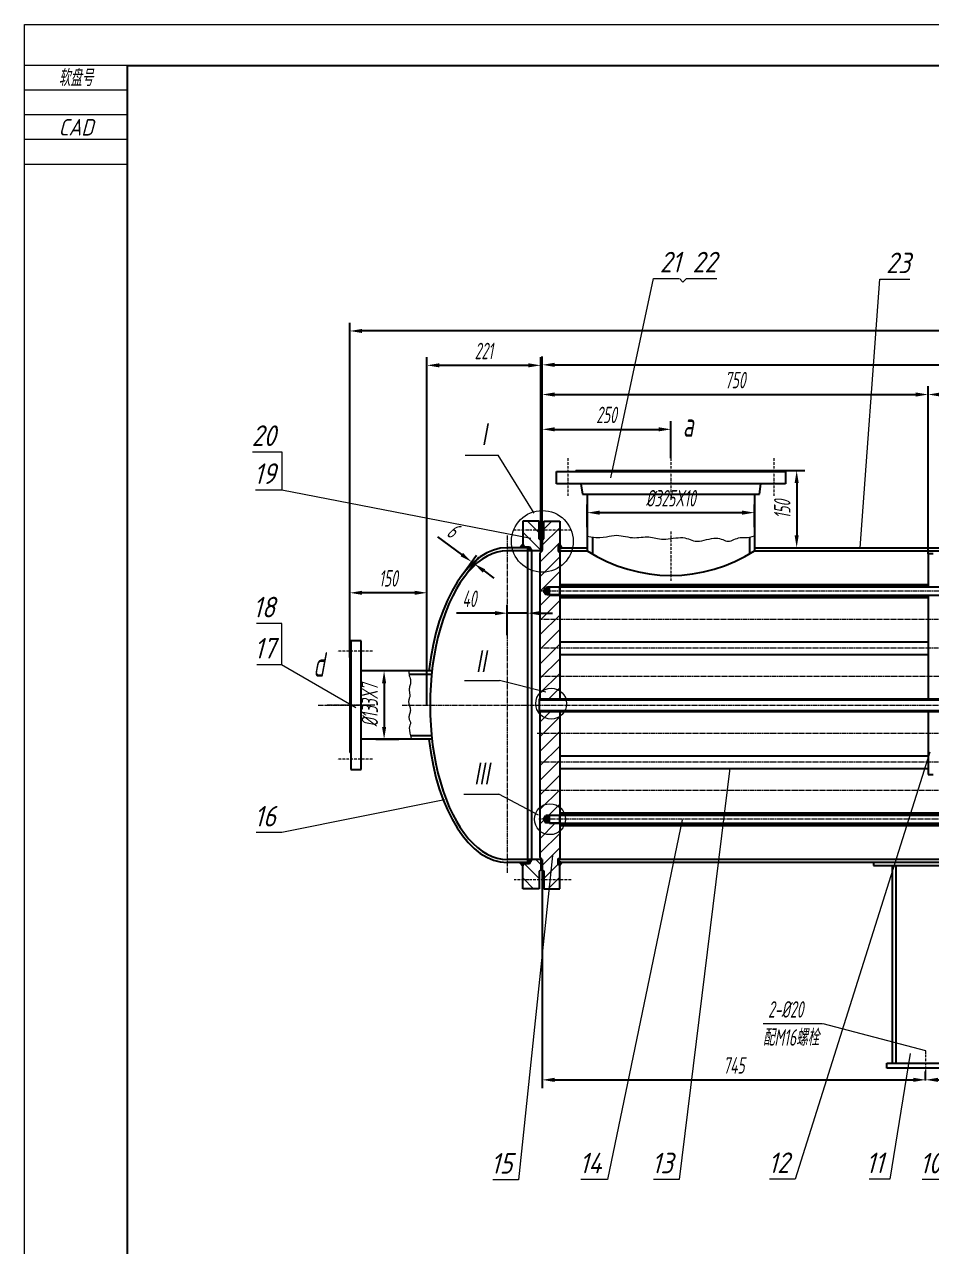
# Model space of a CAD drawing. Header units: millimetres. Extents: x 77 to 6805, y 49 to 4801.
# Drawn here: x 77 to 1840, y 2425 to 4801 of the extents above; entities that cross this region are included whole.
import ezdxf
from ezdxf.enums import TextEntityAlignment as Align

# ---------------------------------------------------------------- set-up
doc = ezdxf.new("R2010")
doc.units = ezdxf.units.MM
doc.header["$PDMODE"] = 3
doc.linetypes.add('GEN7', pattern=[13.75, 10, -1.25, 1.25, -1.25])
doc.linetypes.add('GEN7A', pattern=[7.5, 5, -1.25, 0, -1.25])
for name, color, linetype, lineweight in [('4', 3, 'Continuous', 18), ('5', 3, 'Continuous', 18), ('6', 2, 'Continuous', 18), ('7', 4, 'GEN7', 18), ('7A', 4, 'GEN7A', 18), ('8', 1, 'Continuous', 18), ('RAHM2', 1, 'Continuous', 18), ('RAHM3', 2, 'Continuous', 18), ('TILE1', 5, 'Continuous', 18)]:
    doc.layers.add(name, color=color, linetype=linetype, lineweight=lineweight)
doc.styles.add('HZ', font='gbeitc.shx', dxfattribs={"width": 0.7, "bigfont": 'hztxt.shx'})
doc.styles.add('ROMANC', font='gbeitc.shx', dxfattribs={"bigfont": 'hztxt.shx'})
doc.styles.get("Standard").update_dxf_attribs({"font": 'gbeitc.shx', "bigfont": 'hztxt.shx'})
doc.dimstyles.new('GEN-ISO', dxfattribs={"dimscale": 8, "dimtxt": 4, "dimasz": 3, "dimexe": 2, "dimexo": 0, "dimgap": 1.5, "dimtad": 1, "dimzin": 0, "dimdsep": 46, "dimtxsty": 'HZ', "dimblk1": 'CLOSED', "dimblk2": 'CLOSED', "dimcen": 0, "dimdle": 6, "dimclrd": 256, "dimclre": 256, "dimclrt": 2, "dimadec": 0, "dimazin": 0, "dimtfac": 1, "dimtdec": 3, "dimtmove": 0, "dimatfit": 2, "dimldrblk": 'CLOSED', "dimfxl": 0, "dimtolj": 1, "dimtzin": 0, "dimarcsym": 0})

# ---------------------------------------------------------------- blocks, each defined once
blk = doc.blocks.new('*D58')
at = {"layer": '5', "lineweight": -2}
for p, q in [((709.6, 3625.4), (709.6, 4221.5)), ((4046.6, 3684.5), (4046.6, 4221.5)), ((4022.6, 4205.5), (733.6, 4205.5))]:
    blk.add_line(p, q, dxfattribs=at)
at = {"layer": '5'}
for points in [[(733.6, 4209.5), (733.6, 4201.5), (709.6, 4205.5)], [(4022.6, 4209.5), (4022.6, 4201.5), (4046.6, 4205.5)]]:
    blk.add_solid(points, dxfattribs=at)
at = {"layer": 'Defpoints', "color": 0}
for p in [(709.6, 4205.5), (4046.6, 3684.5), (709.6, 3625.4)]:
    blk.add_point(p, dxfattribs=at)
at = {"layer": '5', "color": 2, "insert": (2378.1, 4233.5), "char_height": 32, "attachment_point": 5, "style": 'HZ'}
blk.add_mtext('\\A1;¡«3740', dxfattribs=at)
blk = doc.blocks.new('_CLOSED')
at = {"color": 0, "linetype": 'ByBlock', "lineweight": -2}
for p, q in [((-1, 0.166667), (0, 0)), ((-1, 0.166667), (-1, -0.166667)), ((0, 0), (-1, -0.166667)), ((0, 0), (-1, 0))]:
    blk.add_line(p, q, dxfattribs=at)
blk = doc.blocks.new('*D59')
at = {"layer": '5', "lineweight": -2}
for p, q in [((1083.6, 4070), (1083.6, 4155.7)), ((1107.6, 4139.7), (3648.6, 4139.7)), ((3672.6, 3798.1), (3672.6, 4155.7))]:
    blk.add_line(p, q, dxfattribs=at)
at = {"layer": '5'}
for points in [[(1107.6, 4143.7), (1107.6, 4135.7), (1083.6, 4139.7)], [(3648.6, 4143.7), (3648.6, 4135.7), (3672.6, 4139.7)]]:
    blk.add_solid(points, dxfattribs=at)
at = {"layer": 'Defpoints', "color": 0}
for p in [(3672.6, 4139.7), (1083.6, 4070), (3672.6, 3798.1)]:
    blk.add_point(p, dxfattribs=at)
at = {"layer": '5', "color": 2, "insert": (2378.1, 4167.7), "char_height": 32, "attachment_point": 5, "style": 'HZ'}
blk.add_mtext('\\A1;2989', dxfattribs=at)
blk = doc.blocks.new('GB-A1')
blk.add_lwpolyline([(25, 10), (25, 584), (831, 584), (831, 10)], close=True)
at = {"layer": 'RAHM2'}
for p, q in [((25, 578), (0, 578)), ((25, 566), (0, 566))]:
    blk.add_line(p, q, dxfattribs=at)
at = {"layer": 'RAHM3'}
for p, q in [((25, 584), (0, 584)), ((25, 572), (0, 572)), ((25, 560), (0, 560))]:
    blk.add_line(p, q, dxfattribs=at)
at = {"layer": 'TILE1'}
blk.add_line((0, 0), (0, 594), dxfattribs=at)
blk.add_lwpolyline([(0, 594), (841, 594), (841, 0), (0, 0)], dxfattribs=at)
for tag, p in [('MAX', (841, 594)), ('RU', (831, 584)), ('INSERT', (831, 10))]:
    blk.add_attdef(tag, p, '', height=3.5)
at = {"layer": 'RAHM2', "char_height": 4, "attachment_point": 8}
for s, insert, width, style in [('软盘号', (12.5, 579), 17.4835, 'HZ'), ('CAD', (12.5, 567), 12.5019, 'ROMANC')]:
    blk.add_mtext(s, dxfattribs=dict(at, insert=insert, width=width, style=style))
blk = doc.blocks.new('*D103')
at = {"layer": '5', "lineweight": -2}
for p, q in [((1083.6, 3158.1), (1083.6, 2733.6)), ((1828.6, 2748.1), (1828.6, 2765.6)), ((1107.6, 2749.6), (1804.6, 2749.6))]:
    blk.add_line(p, q, dxfattribs=at)
at = {"layer": '5'}
for points in [[(1107.6, 2753.6), (1107.6, 2745.6), (1083.6, 2749.6)], [(1804.6, 2753.6), (1804.6, 2745.6), (1828.6, 2749.6)]]:
    blk.add_solid(points, dxfattribs=at)
at = {"layer": 'Defpoints', "color": 0}
for p in [(1083.6, 3158.1), (1828.6, 2749.6), (1828.6, 2748.1)]:
    blk.add_point(p, dxfattribs=at)
at = {"layer": '5', "color": 2, "insert": (1456.1, 2777.6), "char_height": 32, "attachment_point": 5, "style": 'HZ'}
blk.add_mtext('\\A1;745', dxfattribs=at)
blk = doc.blocks.new('*D104')
at = {"layer": '5', "lineweight": -2}
for p, q in [((1083.6, 4002.3), (1083.6, 4098)), ((1833.6, 3772.4), (1833.6, 4098)), ((1107.6, 4082), (1809.6, 4082))]:
    blk.add_line(p, q, dxfattribs=at)
at = {"layer": '5'}
for points in [[(1107.6, 4086), (1107.6, 4078), (1083.6, 4082)], [(1809.6, 4086), (1809.6, 4078), (1833.6, 4082)]]:
    blk.add_solid(points, dxfattribs=at)
at = {"layer": 'Defpoints', "color": 0}
for p in [(1833.6, 4082), (1083.6, 4002.3), (1833.6, 3772.4)]:
    blk.add_point(p, dxfattribs=at)
at = {"layer": '5', "color": 2, "insert": (1458.6, 4110), "char_height": 32, "attachment_point": 5, "style": 'HZ'}
blk.add_mtext('\\A1;750', dxfattribs=at)
blk = doc.blocks.new('*D105')
at = {"layer": '5', "lineweight": -2}
for p, q in [((1083.6, 3798.1), (1083.6, 4030.3)), ((1333.6, 3958.1), (1333.6, 4030.3)), ((1107.6, 4014.3), (1309.6, 4014.3))]:
    blk.add_line(p, q, dxfattribs=at)
at = {"layer": '5'}
for points in [[(1107.6, 4018.3), (1107.6, 4010.3), (1083.6, 4014.3)], [(1309.6, 4018.3), (1309.6, 4010.3), (1333.6, 4014.3)]]:
    blk.add_solid(points, dxfattribs=at)
at = {"layer": 'Defpoints', "color": 0}
for p in [(1333.6, 4014.3), (1333.6, 3958.1), (1083.6, 3798.1)]:
    blk.add_point(p, dxfattribs=at)
at = {"layer": '5', "color": 2, "insert": (1208.6, 4042.3), "char_height": 32, "attachment_point": 5, "style": 'HZ'}
blk.add_mtext('\\A1;250', dxfattribs=at)
blk = doc.blocks.new('*X15')
at = {"color": 0}
for p, q in [((7697.7, 3676.8), (7700.7, 3679.8)), ((7697.7, 3674.5), (7701.6, 3678.5)), ((7697.7, 3672.2), (7702.5, 3677.1)), ((7697.7, 3670), (7703.4, 3675.7)), ((7700.8, 3671.7), (7697.7, 3674.9)), ((7699.4, 3670.9), (7697.7, 3672.6)), ((7697.9, 3670.1), (7697.7, 3670.4)), ((7702.2, 3672.6), (7697.8, 3677)), ((7703.7, 3673.4), (7698.9, 3678.2)), ((7703, 3676.3), (7700, 3679.3)), ((7702.9, 3672.9), (7704.3, 3674.4))]:
    blk.add_line(p, q, dxfattribs=at)
blk = doc.blocks.new('*D39')
at = {"layer": '5', "lineweight": -2}
for p, q in [((859.6, 3625.4), (859.6, 4154.7)), ((1056.6, 4138.7), (883.6, 4138.7)), ((1080.6, 3798.1), (1080.6, 4154.7))]:
    blk.add_line(p, q, dxfattribs=at)
at = {"layer": '5'}
for points in [[(883.6, 4142.7), (883.6, 4134.7), (859.6, 4138.7)], [(1056.6, 4142.7), (1056.6, 4134.7), (1080.6, 4138.7)]]:
    blk.add_solid(points, dxfattribs=at)
at = {"layer": 'Defpoints', "color": 0}
for p in [(859.6, 4138.7), (1080.6, 3798.1), (859.6, 3625.4)]:
    blk.add_point(p, dxfattribs=at)
at = {"layer": '5', "color": 2, "insert": (970.1, 4166.7), "char_height": 32, "attachment_point": 5, "style": 'HZ'}
blk.add_mtext('\\A1;221', dxfattribs=at)
blk = doc.blocks.new('GENPOS13')
at = {"color": 0}
for tag, p in [('1GENPOS', (0, 0)), ('2GENPOS', (0, -1.5)), ('3GENPOS', (0, -3)), ('5GENPOS', (0, -6)), ('4GENPOS', (0, -4.5)), ('6GENPOS', (0, -7.5)), ('7GENPOS', (0, -9)), ('8GENPOS', (0, -10.5)), ('9GENPOS', (0, -12)), ('10GENPOS', (0, -13.5)), ('11GENPOS', (0, -15)), ('12GENPOS', (0, -16.5)), ('13GENPOS', (0, -18)), ('14GENPOS', (0, -19.5)), ('15GENPOS', (0, -21)), ('16GENPOS', (0, -22.5)), ('17GENPOS', (0, -24)), ('18GENPOS', (0, -25.5)), ('19GENPOS', (0, -27)), ('20GENPOS', (0, -28.5)), ('21GENPOS', (0, -30)), ('22GENPOS', (0, -31.5)), ('23GENPOS', (0, -33)), ('0GENPOS', (0, -34.5))]:
    blk.add_attdef(tag, p, '', height=1, dxfattribs=at)
blk = doc.blocks.new('*D40')
at = {"layer": '5', "lineweight": -2}
for p, q in [((805.2, 3544.6), (760.3, 3544.6)), ((776.3, 3520.6), (776.3, 3435.6)), ((805.2, 3411.6), (760.3, 3411.6))]:
    blk.add_line(p, q, dxfattribs=at)
at = {"layer": '5'}
for points in [[(772.3, 3520.6), (780.3, 3520.6), (776.3, 3544.6)], [(772.3, 3435.6), (780.3, 3435.6), (776.3, 3411.6)]]:
    blk.add_solid(points, dxfattribs=at)
at = {"layer": 'Defpoints', "color": 0}
for p in [(805.2, 3544.6), (776.3, 3411.6), (805.2, 3411.6)]:
    blk.add_point(p, dxfattribs=at)
at = {"layer": '5', "color": 2, "insert": (748.3, 3478.1), "char_height": 32, "attachment_point": 5, "rotation": 90, "style": 'HZ'}
blk.add_mtext('\\A1;%%C133X7', dxfattribs=at)
blk = doc.blocks.new('*X18')
at = {"color": 0}
for p, q in [((7662.7, 3335.2), (7682.9, 3355.4)), ((7662.7, 3306.9), (7700.7, 3344.9)), ((7662.7, 3278.6), (7700.7, 3316.6)), ((7662.7, 3250.3), (7700.7, 3288.3)), ((7662.7, 3222), (7700.7, 3260)), ((7662.7, 3193.7), (7700.7, 3231.7)), ((7662.7, 3165.5), (7700.7, 3203.5)), ((7678.6, 3153.1), (7700.7, 3175.2)), ((7662.7, 3137.2), (7670.2, 3144.7)), ((7662.7, 3108.9), (7692, 3138.2)), ((7662.7, 3080.6), (7700.7, 3118.6)), ((7666.7, 3056.3), (7700.7, 3090.3)), ((7669.7, 3031), (7697.7, 3059)), ((7677.3, 3010.4), (7700.7, 3033.7))]:
    blk.add_line(p, q, dxfattribs=at)
blk = doc.blocks.new('*X13')
at = {"color": 0}
for p, q in [((7624, 3673.9), (7623.2, 3674.6)), ((7624, 3675.5), (7629, 3680.5)), ((7626.2, 3673.9), (7624.3, 3675.9)), ((7624.7, 3673.9), (7629.8, 3679.1)), ((7628.5, 3673.9), (7625.3, 3677.1)), ((7630.7, 3673.9), (7626.3, 3678.3)), ((7626.9, 3673.9), (7630.7, 3677.6)), ((7631.7, 3675.3), (7627.4, 3679.6)), ((7629.4, 3679.7), (7628.4, 3680.8)), ((7629.2, 3673.9), (7631.5, 3676.2)), ((7631.4, 3673.9), (7631.7, 3674.1))]:
    blk.add_line(p, q, dxfattribs=at)
blk = doc.blocks.new('*X20')
at = {"color": 0}
for p, q in [((7663.7, 3058.3), (7654.1, 3067.9)), ((7660.7, 3030.8), (7631.6, 3059.8)), ((7650.5, 3010.4), (7628.7, 3032.3))]:
    blk.add_line(p, q, dxfattribs=at)
blk = doc.blocks.new('*X16')
at = {"color": 0}
for p, q in [((7663.7, 3682.4), (7666.7, 3685.4)), ((7666.7, 3678.7), (7663.7, 3681.7))]:
    blk.add_line(p, q, dxfattribs=at)
blk = doc.blocks.new('*X14')
at = {"color": 0}
for p, q in [((7638.7, 3674.3), (7640.2, 3675.9)), ((7638.7, 3672.1), (7642, 3675.4)), ((7645.8, 3667.9), (7638.7, 3675.1)), ((7638.7, 3669.8), (7642.8, 3673.9)), ((7643.5, 3667.9), (7638.7, 3672.8)), ((7641.3, 3667.9), (7638.7, 3670.5)), ((7639, 3667.9), (7638.7, 3668.3)), ((7639, 3667.9), (7643.6, 3672.5)), ((7643.8, 3672.1), (7640.1, 3675.9)), ((7641.3, 3667.9), (7644.4, 3671.1)), ((7643.5, 3667.9), (7645.3, 3669.6)), ((7645.8, 3667.9), (7646.1, 3668.2))]:
    blk.add_line(p, q, dxfattribs=at)
blk = doc.blocks.new('*D41')
at = {"layer": '5', "lineweight": -2}
for p, q in [((709.6, 3570.6), (709.6, 3712.5)), ((859.6, 3478.1), (859.6, 3712.5)), ((835.6, 3696.5), (733.6, 3696.5))]:
    blk.add_line(p, q, dxfattribs=at)
at = {"layer": '5'}
for points in [[(733.6, 3700.5), (733.6, 3692.5), (709.6, 3696.5)], [(835.6, 3700.5), (835.6, 3692.5), (859.6, 3696.5)]]:
    blk.add_solid(points, dxfattribs=at)
at = {"layer": 'Defpoints', "color": 0}
for p in [(709.6, 3696.5), (709.6, 3570.6), (859.6, 3478.1)]:
    blk.add_point(p, dxfattribs=at)
at = {"layer": '5', "color": 2, "insert": (784.6, 3724.5), "char_height": 32, "attachment_point": 5, "style": 'HZ'}
blk.add_mtext('\\A1;150', dxfattribs=at)
blk = doc.blocks.new('*X17')
at = {"color": 0}
for p, q in [((7666.7, 3678.6), (7700.7, 3712.6)), ((7669.7, 3709.9), (7685.2, 3725.4)), ((7662.7, 3646.3), (7700.7, 3684.3)), ((7662.7, 3618), (7700.7, 3656)), ((7662.7, 3589.7), (7700.7, 3627.7)), ((7698.8, 3597.6), (7700.7, 3599.4)), ((7662.7, 3561.4), (7682.8, 3581.6)), ((7662.7, 3533.2), (7700.7, 3571.2)), ((7662.7, 3504.9), (7700.7, 3542.9)), ((7662.7, 3476.6), (7700.7, 3514.6)), ((7662.7, 3448.3), (7700.7, 3486.3)), ((7662.7, 3420), (7700.7, 3458)), ((7662.7, 3391.7), (7700.7, 3429.7)), ((7679.6, 3380.4), (7700.7, 3401.4))]:
    blk.add_line(p, q, dxfattribs=at)
blk = doc.blocks.new('*D42')
at = {"layer": '5', "lineweight": -2}
for p, q in [((1015.6, 3614.1), (1015.6, 3672.9)), ((1055.6, 3614.1), (1055.6, 3672.9)), ((991.6, 3656.9), (916.8, 3656.9)), ((1055.6, 3656.9), (1015.6, 3656.9)), ((1079.6, 3656.9), (1103.6, 3656.9))]:
    blk.add_line(p, q, dxfattribs=at)
at = {"layer": '5'}
for points in [[(991.6, 3660.9), (991.6, 3652.9), (1015.6, 3656.9)], [(1079.6, 3660.9), (1079.6, 3652.9), (1055.6, 3656.9)]]:
    blk.add_solid(points, dxfattribs=at)
at = {"layer": 'Defpoints', "color": 0}
for p in [(1015.6, 3656.9), (1015.6, 3614.1), (1055.6, 3614.1)]:
    blk.add_point(p, dxfattribs=at)
at = {"layer": '5', "color": 2, "insert": (942.2, 3684.9), "char_height": 32, "attachment_point": 5, "style": 'HZ'}
blk.add_mtext('\\A1;40', dxfattribs=at)
blk = doc.blocks.new('*D43')
at = {"layer": '5', "lineweight": -2}
for p, q in [((927.3, 3770.8), (880.5, 3805.2)), ((926.8, 3729.6), (956.1, 3769.5)), ((931.3, 3726.3), (960.6, 3766.1)), ((951.2, 3753.2), (946.6, 3756.6)), ((970.5, 3739), (989.8, 3724.8))]:
    blk.add_line(p, q, dxfattribs=at)
at = {"layer": '5'}
for points in [[(929.6, 3774), (924.9, 3767.6), (946.6, 3756.6)], [(972.9, 3742.2), (968.1, 3735.8), (951.2, 3753.2)]]:
    blk.add_solid(points, dxfattribs=at)
at = {"layer": 'Defpoints', "color": 0}
for p in [(946.6, 3756.6), (926.8, 3729.6), (931.3, 3726.3)]:
    blk.add_point(p, dxfattribs=at)
at = {"layer": '5', "color": 2, "insert": (910.8, 3817.7), "char_height": 32, "attachment_point": 5, "rotation": 323.6675, "style": 'HZ'}
blk.add_mtext('\\A1;6', dxfattribs=at)
blk = doc.blocks.new('*X19')
at = {"color": 0}
for p, q in [((7660.7, 3702.8), (7638.1, 3725.4)), ((7663.7, 3669.3), (7628.7, 3704.3))]:
    blk.add_line(p, q, dxfattribs=at)
blk = doc.blocks.new('*D46')
at = {"layer": '5', "lineweight": -2}
for p, q in [((1833.6, 3772.4), (1833.6, 4098)), ((2573.6, 3613.1), (2573.6, 4098)), ((1857.6, 4082), (2549.6, 4082))]:
    blk.add_line(p, q, dxfattribs=at)
at = {"layer": '5'}
for points in [[(1857.6, 4086), (1857.6, 4078), (1833.6, 4082)], [(2549.6, 4086), (2549.6, 4078), (2573.6, 4082)]]:
    blk.add_solid(points, dxfattribs=at)
at = {"layer": 'Defpoints', "color": 0}
for p in [(2573.6, 4082), (1833.6, 3772.4), (2573.6, 3613.1)]:
    blk.add_point(p, dxfattribs=at)
at = {"layer": '5', "color": 2, "insert": (2203.6, 4110), "char_height": 32, "attachment_point": 5, "style": 'HZ'}
blk.add_mtext('\\A1;740', dxfattribs=at)
blk = doc.blocks.new('*D47')
at = {"layer": '5', "lineweight": -2}
for p, q in [((1518.6, 3934.1), (1594.1, 3934.1)), ((1578.1, 3910.1), (1578.1, 3808.1)), ((1571, 3784.1), (1594.1, 3784.1))]:
    blk.add_line(p, q, dxfattribs=at)
at = {"layer": '5'}
for points in [[(1574.1, 3910.1), (1582.1, 3910.1), (1578.1, 3934.1)], [(1574.1, 3808.1), (1582.1, 3808.1), (1578.1, 3784.1)]]:
    blk.add_solid(points, dxfattribs=at)
at = {"layer": 'Defpoints', "color": 0}
for p in [(1518.6, 3934.1), (1571, 3784.1), (1578.1, 3784.1)]:
    blk.add_point(p, dxfattribs=at)
at = {"layer": '5', "color": 2, "insert": (1550.1, 3859.1), "char_height": 32, "attachment_point": 5, "rotation": 90, "style": 'HZ'}
blk.add_mtext('\\A1;150', dxfattribs=at)
blk = doc.blocks.new('*D48')
at = {"layer": '5', "lineweight": -2}
for p, q in [((1171.1, 3824.3), (1171.1, 3868.3)), ((1195.1, 3852.3), (1472.1, 3852.3)), ((1496.1, 3824.3), (1496.1, 3868.3))]:
    blk.add_line(p, q, dxfattribs=at)
at = {"layer": '5'}
for points in [[(1195.1, 3856.3), (1195.1, 3848.3), (1171.1, 3852.3)], [(1472.1, 3856.3), (1472.1, 3848.3), (1496.1, 3852.3)]]:
    blk.add_solid(points, dxfattribs=at)
at = {"layer": 'Defpoints', "color": 0}
for p in [(1496.1, 3852.3), (1171.1, 3824.3), (1496.1, 3824.3)]:
    blk.add_point(p, dxfattribs=at)
at = {"layer": '5', "color": 2, "insert": (1333.6, 3880.3), "char_height": 32, "attachment_point": 5, "style": 'HZ'}
blk.add_mtext('\\A1;%%C325X10', dxfattribs=at)
blk = doc.blocks.new('*D49')
at = {"layer": '5', "lineweight": -2}
for p, q in [((1828.6, 2748.1), (1828.6, 2765.6)), ((2928.6, 2748.1), (2928.6, 2765.6)), ((1852.6, 2749.6), (2904.6, 2749.6))]:
    blk.add_line(p, q, dxfattribs=at)
at = {"layer": '5'}
for points in [[(1852.6, 2753.6), (1852.6, 2745.6), (1828.6, 2749.6)], [(2904.6, 2753.6), (2904.6, 2745.6), (2928.6, 2749.6)]]:
    blk.add_solid(points, dxfattribs=at)
at = {"layer": 'Defpoints', "color": 0}
for p in [(1828.6, 2748.1), (2928.6, 2749.6), (2928.6, 2748.1)]:
    blk.add_point(p, dxfattribs=at)
at = {"layer": '5', "color": 2, "insert": (2378.6, 2777.6), "char_height": 32, "attachment_point": 5, "style": 'HZ'}
blk.add_mtext('\\A1;1500', dxfattribs=at)

msp = doc.modelspace()

# ---------------------------------------------------------------- linework, layer by layer
for p, q in [((1111.1305, 3932.1312), (1556.1305, 3932.1312)), ((1111.1305, 3908.1312), (1111.1305, 3932.1312)), ((1148.6305, 3934.1312), (1518.6305, 3934.1312)), ((1148.6305, 3934.1312), (1148.6305, 3932.1312)), ((1518.6305, 3934.1312), (1518.6305, 3932.1312)), ((1556.1305, 3932.1312), (1556.1305, 3908.1312)), ((1556.1305, 3908.1312), (1111.1305, 3908.1312)), ((1158.6305, 3908.1312), (1161.6305, 3888.1312)), ((1505.6305, 3888.1312), (1508.6305, 3908.1312)), ((1161.6305, 3888.1312), (1505.6305, 3888.1312)), ((1171.1305, 3888.1312), (1171.1305, 3778.1312)), ((1496.1305, 3888.1312), (1496.1305, 3778.1312)), ((1045.6305, 3835.6312), (1045.6305, 3791.3274)), ((1077.6305, 3835.6312), (1045.6305, 3835.6312)), ((1077.6305, 3801.1312), (1077.6305, 3835.6312)), ((1086.6305, 3835.6312), (1117.6305, 3835.6312)), ((1086.6305, 3801.1312), (1086.6305, 3835.6312)), ((1117.6305, 3835.6312), (1117.6305, 3790.1312)), ((1181.1305, 3805.0314), (1181.1305, 3771.9611)), ((1486.1305, 3804.4661), (1486.1305, 3771.9611)), ((1055.6305, 3784.1312), (1015.6305, 3784.1312)), ((1080.6305, 3778.1312), (1015.6305, 3778.1312)), ((1039.6305, 3784.1312), (1045.6305, 3791.3274)), ((1045.6305, 3791.3274), (1048.6305, 3786.1312)), ((1048.6305, 3786.1312), (1048.6305, 3784.1312)), ((1048.6305, 3786.1312), (1058.6305, 3786.1312)), ((1055.6305, 3170.1312), (1055.6305, 3786.1312)), ((1058.6305, 3786.1312), (1063.2493, 3778.1312)), ((1063.2493, 3178.1312), (1063.2493, 3778.1312)), ((1080.6305, 3798.1312), (1077.6305, 3801.1312)), ((1083.6305, 3778.1312), (1079.6305, 3774.1312)), ((1080.6305, 3775.1312), (1080.6305, 3798.1312)), ((1083.6305, 3798.1312), (1086.6305, 3801.1312)), ((1083.6305, 3778.1312), (1083.6305, 3798.1312)), ((1117.6305, 3790.1312), (1114.6305, 3787.1312)), ((1114.6305, 3787.1312), (1114.6305, 3776.6312)), ((1114.6305, 3780.1312), (1121.5587, 3784.1312)), ((1114.6305, 3778.1312), (1171.1305, 3778.1312)), ((1121.5587, 3784.1312), (1117.6305, 3790.1312)), ((1121.5587, 3784.1312), (1171.1305, 3784.1312)), ((1496.1305, 3784.1312), (2740.9447, 3784.1312)), ((1496.1305, 3778.1312), (2740.9447, 3778.1312)), ((1079.6305, 3490.6312), (1079.6305, 3774.1312)), ((1114.6305, 3776.6312), (1117.6305, 3776.6312)), ((1117.6305, 3776.6312), (1117.6305, 3490.6312)), ((1833.6305, 3773.1312), (1833.6305, 3707.8337)), ((1833.6305, 3773.1312), (1843.6305, 3773.1312)), ((1086.3151, 3699.8337), (1090.3089, 3706.7512)), ((1097.6305, 3706.7512), (1090.3089, 3706.7512)), ((1090.3089, 3692.9162), (1090.3089, 3706.7512)), ((1093.6305, 3691.8337), (1093.6305, 3707.8337)), ((1097.6305, 3707.8337), (2740.9447, 3707.8337)), ((1097.6305, 3691.8337), (1097.6305, 3707.8337)), ((1117.6305, 3712.3337), (1833.6305, 3712.3337)), ((1117.6305, 3710.3337), (1833.6305, 3710.3337)), ((1117.6305, 3691.8337), (1117.6305, 3707.8337)), ((1086.3151, 3699.8337), (1090.3089, 3692.9162)), ((1097.6305, 3692.9162), (1090.3089, 3692.9162)), ((1097.6305, 3691.8337), (2740.9447, 3691.8337)), ((1117.6305, 3689.3337), (1833.6305, 3689.3337)), ((1117.6305, 3687.3337), (1833.6305, 3687.3337)), ((1833.6305, 3691.8337), (1833.6305, 3490.6312)), ((711.6305, 3603.1312), (711.6305, 3353.1312)), ((731.6305, 3603.1312), (711.6305, 3603.1312)), ((731.6305, 3353.1312), (731.6305, 3603.1312)), ((1117.6305, 3601.4825), (1833.6305, 3601.4825)), ((709.6305, 3570.1312), (709.6305, 3386.1312)), ((711.6305, 3570.1312), (709.6305, 3570.1312)), ((1117.6305, 3576.4825), (1833.6305, 3576.4825)), ((869.3622, 3544.6312), (731.6305, 3544.6312)), ((868.6103, 3537.6312), (824.7721, 3537.6312)), ((1078.1305, 3490.6312), (2740.9447, 3490.6312)), ((1078.1305, 3465.6312), (1078.1305, 3490.6312)), ((1078.1305, 3488.6312), (2740.9447, 3488.6312)), ((1078.1305, 3467.6312), (2740.9447, 3467.6312)), ((1078.1305, 3465.6312), (2740.9447, 3465.6312)), ((1079.6305, 3182.1312), (1079.6305, 3465.6312)), ((1117.6305, 3465.6312), (1117.6305, 3179.6312)), ((1833.6305, 3465.6312), (1833.6305, 3343.1312)), ((869.3622, 3411.6312), (731.6305, 3411.6312)), ((868.6103, 3418.6312), (827.8048, 3418.6312)), ((711.6305, 3386.1312), (709.6305, 3386.1312)), ((1117.6305, 3379.78), (1833.6305, 3379.78)), ((711.6305, 3353.1312), (731.6305, 3353.1312)), ((1117.6305, 3354.78), (1833.6305, 3354.78)), ((1833.6305, 3343.1312), (1843.6305, 3343.1312)), ((1086.3151, 3256.4287), (1090.3089, 3263.3462)), ((1086.3151, 3256.4287), (1090.3089, 3249.5112)), ((1090.3089, 3249.5112), (1090.3089, 3263.3462)), ((1097.6305, 3263.3462), (1090.3089, 3263.3462)), ((1093.6305, 3248.4287), (1093.6305, 3264.4287)), ((1097.6305, 3264.4287), (2583.6305, 3264.4287)), ((1097.6305, 3248.4287), (1097.6305, 3264.4287)), ((1117.6305, 3268.9287), (2573.6305, 3268.9287)), ((1117.6305, 3266.9287), (2573.6305, 3266.9287)), ((1117.6305, 3248.4287), (1117.6305, 3264.4287)), ((1097.6305, 3249.5112), (1090.3089, 3249.5112)), ((1097.6305, 3248.4287), (2583.6305, 3248.4287)), ((1117.6305, 3245.9287), (2573.6305, 3245.9287)), ((1117.6305, 3243.9287), (2573.6305, 3243.9287)), ((1080.6305, 3178.1312), (1015.6305, 3178.1312)), ((1055.6305, 3172.1312), (1015.6305, 3172.1312)), ((1039.6305, 3172.1312), (1045.6305, 3164.9351)), ((1045.6305, 3164.9351), (1048.6305, 3170.1312)), ((1045.6305, 3120.6312), (1045.6305, 3164.9351)), ((1048.6305, 3170.1312), (1048.6305, 3172.1312)), ((1048.6305, 3170.1312), (1058.6305, 3170.1312)), ((1058.6305, 3170.1312), (1063.2493, 3178.1312)), ((1083.6305, 3178.1312), (1079.6305, 3182.1312)), ((1080.6305, 3181.1312), (1080.6305, 3158.1312)), ((1083.6305, 3178.1312), (1083.6305, 3158.1312)), ((1114.6305, 3179.6312), (1117.6305, 3179.6312)), ((1114.6305, 3169.1312), (1114.6305, 3179.6312)), ((2740.9447, 3178.1312), (1114.6305, 3178.1312)), ((1114.6305, 3176.1312), (1121.5587, 3172.1312)), ((1117.6305, 3166.1312), (1114.6305, 3169.1312)), ((1121.5587, 3172.1312), (1117.6305, 3166.1312)), ((1117.6305, 3120.6312), (1117.6305, 3166.1312)), ((2740.9447, 3172.1312), (1121.5587, 3172.1312)), ((1727.6305, 3172.1312), (1727.6305, 3166.1312)), ((1727.6305, 3166.1312), (1927.6305, 3166.1312)), ((1763.6305, 3166.1312), (1763.6305, 2782.1312)), ((1771.6305, 2782.1312), (1771.6305, 3166.1312)), ((1080.6305, 3158.1312), (1077.6305, 3155.1312)), ((1077.6305, 3155.1312), (1077.6305, 3120.6312)), ((1083.6305, 3158.1312), (1086.6305, 3155.1312)), ((1086.6305, 3155.1312), (1086.6305, 3120.6312)), ((1077.6305, 3120.6312), (1045.6305, 3120.6312)), ((1086.6305, 3120.6312), (1117.6305, 3120.6312)), ((1753.6305, 2782.1312), (1903.6305, 2782.1312)), ((1753.6305, 2772.1312), (1753.6305, 2782.1312)), ((1903.6305, 2772.1312), (1753.6305, 2772.1312))]:
    msp.add_line(p, q)
for points in [[(1080.6305, 3797.6312), (1083.6305, 3797.6312), (1083.6305, 3779.6312), (1080.6305, 3779.6312)], [(1080.6305, 3158.6312), (1083.6305, 3158.6312), (1083.6305, 3176.6312), (1080.6305, 3176.6312)]]:
    msp.add_lwpolyline(points, close=True)
msp.add_arc((1333.6305, 4030.3092), 300, 237.2028317, 302.7971683)
for major_axis, ratio, start_param, end_param in [((0, 306), 0.509803922, 0, 1.351728051), ((0, 300), 0.5, 0, 3.141592654), ((0, 306), 0.509803922, 1.789864603, 3.141592654)]:
    msp.add_ellipse((1015.6305, 3478.1312), major_axis=major_axis, ratio=ratio, start_param=start_param, end_param=end_param)
at = {"layer": '4'}
for p, q in [((933.8394, 3964.3813), (997.8698, 3964.3813)), ((1067.8578, 3851.0229), (997.8698, 3964.3813)), ((1093.6305, 3707.8337), (1090.9905, 3706.7512)), ((1097.6305, 3707.8337), (1093.6305, 3707.8337)), ((1117.6305, 3706.7512), (1097.6305, 3706.7512)), ((1093.6305, 3691.8337), (1090.9905, 3692.9162)), ((1097.6305, 3691.8337), (1093.6305, 3691.8337)), ((1117.6305, 3692.9162), (1097.6305, 3692.9162)), ((932.8751, 3525.734), (1000.5511, 3526.0056)), ((1090.3464, 3503.5575), (1000.5511, 3526.0056)), ((931.5159, 3304.9712), (999.1919, 3305.2429)), ((1076.5935, 3264.2151), (999.1919, 3305.2429)), ((1093.6305, 3264.4287), (1090.9905, 3263.3462)), ((1097.6305, 3264.4287), (1093.6305, 3264.4287)), ((1117.6305, 3263.3462), (1097.6305, 3263.3462)), ((1093.6305, 3248.4287), (1090.9905, 3249.5112)), ((1097.6305, 3248.4287), (1093.6305, 3248.4287)), ((1117.6305, 3249.5112), (1097.6305, 3249.5112)), ((1628.4004, 2858.4116), (1512.8279, 2858.4116)), ((1829.0857, 2806.0115), (1629.2768, 2858.5544))]:
    msp.add_line(p, q, dxfattribs=at)
for points in [[(1171.1305, 3806.8531), (1178.2474, 3805.3717), (1187.5144, 3804.2778), (1195.476, 3804.0906), (1202.3451, 3804.5661), (1208.3348, 3805.4601), (1213.6579, 3806.5284), (1218.5272, 3807.5271), (1223.1557, 3808.2118), (1227.7206, 3808.3984), (1232.2564, 3808.1421), (1236.762, 3807.5579), (1241.2362, 3806.761), (1245.6778, 3805.8664), (1250.0856, 3804.9892), (1254.4586, 3804.2446), (1258.7955, 3803.7476), (1263.0928, 3803.5796), (1267.3378, 3803.6872), (1271.5153, 3803.983), (1275.6102, 3804.3801), (1279.6074, 3804.791), (1283.4917, 3805.1287), (1287.2481, 3805.306), (1290.8614, 3805.2357), (1294.3294, 3804.8602), (1297.7021, 3804.2405), (1301.0421, 3803.4675), (1304.4124, 3802.6316), (1307.8758, 3801.8236), (1311.4951, 3801.1342), (1315.3331, 3800.6541), (1319.4526, 3800.4739), (1323.8905, 3800.6512), (1328.5797, 3801.111), (1333.4272, 3801.7451), (1338.3397, 3802.4456), (1343.2244, 3803.1042), (1347.988, 3803.6128), (1352.5376, 3803.8633), (1356.7801, 3803.7476), (1360.6544, 3803.1972), (1364.2273, 3802.3014), (1367.5978, 3801.1894), (1370.8648, 3799.9903), (1374.1271, 3798.833), (1377.4836, 3797.8465), (1381.0333, 3797.1601), (1384.875, 3796.9026), (1389.0746, 3797.1583), (1393.5662, 3797.8326), (1398.251, 3798.7859), (1403.0299, 3799.8787), (1407.8043, 3800.9715), (1412.475, 3801.9248), (1416.9434, 3802.599), (1421.1104, 3802.8548), (1424.9034, 3802.599), (1428.3544, 3801.9248), (1431.5215, 3800.9715), (1434.4629, 3799.8787), (1437.2368, 3798.7859), (1439.9014, 3797.8326), (1442.5147, 3797.1583), (1445.135, 3796.9026), (1447.8109, 3797.1604), (1450.5525, 3797.8489), (1453.3603, 3798.8408), (1456.2351, 3800.0089), (1459.1772, 3801.2258), (1462.1873, 3802.3642), (1465.266, 3803.2968), (1468.4138, 3803.8964), (1471.6454, 3804.0926), (1475.0323, 3804.0429), (1478.6602, 3803.9618), (1482.6146, 3804.0638), (1486.9811, 3804.5634), (1491.8453, 3805.6751), (1496.1305, 3807.1998)], [(824.6502, 3544.6312), (824.4643, 3543.3785), (824.4469, 3540.3624), (824.7814, 3537.5529), (825.3551, 3534.924), (826.0552, 3532.4497), (826.7691, 3530.1041), (827.3838, 3527.8613), (827.7869, 3525.6953), (827.8955, 3523.5839), (827.747, 3521.5192), (827.4088, 3519.4971), (826.9484, 3517.5135), (826.4332, 3515.5644), (825.9306, 3513.6454), (825.508, 3511.7527), (825.2328, 3509.8819), (825.1526, 3508.0307), (825.2358, 3506.2029), (825.4308, 3504.4043), (825.6863, 3502.6403), (825.9508, 3500.9165), (826.1727, 3499.2387), (826.3006, 3497.6122), (826.2831, 3496.0428), (826.0866, 3494.5318), (825.7497, 3493.0633), (825.3289, 3491.6171), (824.8807, 3490.1732), (824.4616, 3488.7113), (824.128, 3487.2115), (823.9366, 3485.6535), (823.9438, 3484.0172), (824.1854, 3482.2881), (824.6144, 3480.4746), (825.1631, 3478.5907), (825.7639, 3476.6503), (826.349, 3474.6673), (826.8507, 3472.6559), (827.2014, 3470.6299), (827.3334, 3468.6033), (827.2025, 3466.5892), (826.8597, 3464.597), (826.3792, 3462.6349), (825.8355, 3460.7115), (825.303, 3458.835), (824.8561, 3457.0138), (824.5692, 3455.2565), (824.5167, 3453.5712), (824.7455, 3451.9632), (825.1929, 3450.4246), (825.7683, 3448.9442), (826.3815, 3447.5107), (826.9422, 3446.113), (827.3598, 3444.7399), (827.5442, 3443.3802), (827.405, 3442.0228), (826.9064, 3440.6103), (826.232, 3438.9015), (825.6196, 3436.6089), (825.3074, 3433.4449), (825.5333, 3429.1223), (826.5356, 3423.3534), (828.5521, 3415.851), (830.0005, 3411.6312)]]:
    msp.add_lwpolyline(points, dxfattribs=at)
for centre, radius in [((1083.9167, 3796.4198), 60), ((1101.0242, 3481.0741), 30), ((1098.647, 3256.3001), 30)]:
    msp.add_circle(centre, radius, dxfattribs=at)
at = {"layer": '5'}
for points in [[(1217.007, 3920.2688), (1300.0291, 4307.4273), (1349.0448, 4307.4273)], [(1350.4342, 4307.4273), (1356.8385, 4300.1132), (1363.7003, 4307.4273), (1423.1184, 4307.4273)], [(1701.1938, 3783.6284), (1739.659, 4305.9272), (1798.3316, 4305.9272)], [(578.0074, 3896.0822), (578.0277, 3969.9885), (577.5398, 3969.9885), (520.4925, 3969.9885)], [(1061.1665, 3802.3689), (577.4308, 3896.1148), (526.5671, 3896.1148)], [(577.4091, 3556.4598), (577.4091, 3636.7265), (576.2777, 3636.7265), (528.2777, 3636.7265)], [(721.0826, 3472.5733), (576.8978, 3556.6881), (528.8978, 3556.6881)], [(1836.7901, 3386.5453), (1575.3879, 2556.4634), (1524.9855, 2556.4634)], [(1447.9961, 3355.6496), (1349.5465, 2555.822), (1299.8896, 2555.822)], [(893.9148, 3293.8212), (577.8551, 3230.2296), (527.8708, 3230.2296)], [(1355.5937, 3254.954), (1210.6668, 2555.8396), (1158.6668, 2555.8396)], [(1103.5369, 3185.4438), (1037.6153, 2555.2459), (987.9584, 2555.2459)], [(1907.8505, 2953.4293), (1869.9611, 2555.7532), (1821.9296, 2555.7532)], [(1798.9186, 2800.75), (1758.9687, 2556.3003), (1718.9687, 2556.3003)]]:
    msp.add_lwpolyline(points, dxfattribs=at)
at = {"layer": '7'}
for p, q in [((1015.6305, 3808.1312), (1015.6305, 3152.2653)), ((3682.8793, 3699.8337), (1077.5062, 3699.8337)), ((3682.52, 3644.4081), (1077.5062, 3644.4081)), ((3682.52, 3588.9825), (1077.5062, 3588.9825)), ((2171.4409, 3533.5568), (1077.5062, 3533.5568)), ((648.3004, 3478.1312), (750.4652, 3478.1312)), ((758.1617, 3478.1312), (665.3973, 3478.1312)), ((811.1821, 3478.1312), (3763.4835, 3478.1312)), ((3682.52, 3422.7056), (1073.7519, 3422.7056)), ((3682.52, 3367.28), (1077.5062, 3367.28)), ((3682.52, 3311.8543), (1077.5062, 3311.8543)), ((3680.2223, 3256.4287), (1076.9215, 3256.4287))]:
    msp.add_line(p, q, dxfattribs=at)
at = {"layer": '7A'}
for p, q in [((1133.6305, 3958.1312), (1133.6305, 3884.1312)), ((1333.6305, 3958.1312), (1333.6305, 3875.4721)), ((1533.6305, 3958.1312), (1533.6305, 3884.1312)), ((1139.581, 3818.1312), (1029.2095, 3818.1312)), ((1333.6305, 3815.3545), (1333.6305, 3719.7764)), ((753.6305, 3583.1312), (685.6305, 3583.1312)), ((753.6305, 3373.1312), (685.6305, 3373.1312)), ((1139.581, 3138.1312), (1029.2095, 3138.1312)), ((1828.6305, 2806.1312), (1828.6305, 2748.1312))]:
    msp.add_line(p, q, dxfattribs=at)

# ---------------------------------------------------------------- block references
at = {"xscale": 8, "yscale": 8, "zscale": 8}
msp.add_blockref('GB-A1', (77.406, 49.477), dxfattribs=at)
at = {"layer": '6', "color": 7}
ref = msp.add_blockref('GENPOS13', (1312.0291, 4319.4273), dxfattribs=dict(at, xscale=8, yscale=8, zscale=8))
ref.add_attrib('1GENPOS', '21', (1312.0291, 4319.4273), dxfattribs={"layer": '0', "color": 0, "height": 40})
ref = msp.add_blockref('GENPOS13', (1375.7003, 4319.4273), dxfattribs=dict(at, xscale=8, yscale=8, zscale=8))
ref.add_attrib('1GENPOS', '22', (1375.7003, 4319.4273), dxfattribs={"layer": '0', "color": 0, "height": 40})
ref = msp.add_blockref('GENPOS13', (1751.659, 4317.9272), dxfattribs=dict(at, xscale=8, yscale=8, zscale=8))
ref.add_attrib('1GENPOS', '23', (1751.659, 4317.9272), dxfattribs={"layer": '0', "color": 0, "height": 40})
ref = msp.add_blockref('GENPOS13', (520.4925, 3981.9885), dxfattribs=dict(at, xscale=8, yscale=8, zscale=8))
ref.add_attrib('1GENPOS', '20', dxfattribs={"layer": '0', "color": 0, "height": 40}).set_placement((565.5398, 3981.9885), align=Align.RIGHT)
ref = msp.add_blockref('GENPOS13', (526.5671, 3908.1148), dxfattribs=dict(at, xscale=8, yscale=8, zscale=8))
ref.add_attrib('1GENPOS', '19', dxfattribs={"layer": '0', "color": 0, "height": 40}).set_placement((565.4308, 3908.1148), align=Align.RIGHT)
ref = msp.add_blockref('GENPOS13', (528.2777, 3648.7265), dxfattribs=dict(at, xscale=8, yscale=8, zscale=8))
ref.add_attrib('1GENPOS', '18', dxfattribs={"layer": '0', "color": 0, "height": 40}).set_placement((564.2777, 3648.7265), align=Align.RIGHT)
ref = msp.add_blockref('GENPOS13', (528.8978, 3568.6881), dxfattribs=dict(at, xscale=8, yscale=8, zscale=8))
ref.add_attrib('1GENPOS', '17', dxfattribs={"layer": '0', "color": 0, "height": 40}).set_placement((564.8978, 3568.6881), align=Align.RIGHT)
ref = msp.add_blockref('GENPOS13', (527.8708, 3242.2296), dxfattribs=dict(at, xscale=8, yscale=8, zscale=8))
ref.add_attrib('1GENPOS', '16', dxfattribs={"layer": '0', "color": 0, "height": 40}).set_placement((565.8551, 3242.2296), align=Align.RIGHT)
ref = msp.add_blockref('GENPOS13', (987.9584, 2567.2459), dxfattribs=dict(at, xscale=8, yscale=8, zscale=8))
ref.add_attrib('1GENPOS', '15', dxfattribs={"layer": '0', "color": 0, "height": 40}).set_placement((1025.6153, 2567.2459), align=Align.RIGHT)
ref = msp.add_blockref('GENPOS13', (1158.6668, 2567.8396), dxfattribs=dict(at, xscale=8, yscale=8, zscale=8))
ref.add_attrib('1GENPOS', '14', dxfattribs={"layer": '0', "color": 0, "height": 40}).set_placement((1198.6668, 2567.8396), align=Align.RIGHT)
ref = msp.add_blockref('GENPOS13', (1299.8896, 2567.822), dxfattribs=dict(at, xscale=8, yscale=8, zscale=8))
ref.add_attrib('1GENPOS', '13', dxfattribs={"layer": '0', "color": 0, "height": 40}).set_placement((1337.5465, 2567.822), align=Align.RIGHT)
ref = msp.add_blockref('GENPOS13', (1524.9855, 2568.4634), dxfattribs=dict(at, xscale=8, yscale=8, zscale=8))
ref.add_attrib('1GENPOS', '12', dxfattribs={"layer": '0', "color": 0, "height": 40}).set_placement((1563.3879, 2568.4634), align=Align.RIGHT)
ref = msp.add_blockref('GENPOS13', (1718.9687, 2568.3003), dxfattribs=dict(at, xscale=8, yscale=8, zscale=8))
ref.add_attrib('1GENPOS', '11', dxfattribs={"layer": '0', "color": 0, "height": 40}).set_placement((1746.9687, 2568.3003), align=Align.RIGHT)
ref = msp.add_blockref('GENPOS13', (1821.9296, 2567.7532), dxfattribs=dict(at, xscale=8, yscale=8, zscale=8))
ref.add_attrib('1GENPOS', '10', dxfattribs={"layer": '0', "color": 0, "height": 40}).set_placement((1857.9611, 2567.7532), align=Align.RIGHT)
at = {"layer": '8'}
for name in ['*X19', '*X17', '*X13', '*X14', '*X16', '*X15', '*X18', '*X20']:
    msp.add_blockref(name, (-6583.0236, 110.221), dxfattribs=at)
at = {"layer": '8', "xscale": -1, "rotation": 180}
for name in ['*X13', '*X14', '*X16', '*X15']:
    msp.add_blockref(name, (-6583.0236, 6846.0414), dxfattribs=at)

# ---------------------------------------------------------------- texts
at = {"layer": '6', "attachment_point": 7, "style": 'HZ'}
for s, insert, char_height, width in [('Ⅰ', (953.0267, 3979.1367), 48, 69.74208), ('a', (1356.952, 3999.7295), 48, 34.87104), ('d', (638.8907, 3533.1529), 48, 34.87104), ('Ⅱ', (946.8425, 3537.7794), 48, 69.74208), ('Ⅲ', (948.2398, 3319.3128), 48, 69.74208), ('2-%%C20', (1522.5178, 2870.5331), 32, 140.25216), ('配M16螺栓', (1512.4397, 2815.9443), 32, 210.18624)]:
    msp.add_mtext(s, dxfattribs=dict(at, insert=insert, char_height=char_height, width=width))

# ---------------------------------------------------------------- dimensions: what is measured, and where the dimension line sits
at = {"layer": '5'}
for base, p1, p2, text, picture, middle in [((709.6305, 4205.4936), (4046.6305, 3684.5047), (709.6305, 3625.3836), '¡«3740', '*D58', (2378.1305, 4233.4936)), ((859.6305, 4138.7477), (1080.6305, 3798.1312), (859.6305, 3625.3836), '221', '*D39', (970.1305, 4166.7477)), ((3672.6305, 4139.6521), (1083.6305, 4069.9887), (3672.6305, 3798.1312), '2989', '*D59', (2378.1305, 4167.6521)), ((1833.6305, 4081.9887), (1083.6305, 4002.3344), (1833.6305, 3772.4276), '750', '*D104', (1458.6305, 4109.9887)), ((2573.6305, 4081.9887), (1833.6305, 3772.4276), (2573.6305, 3613.1312), '740', '*D46', (2203.6305, 4109.9887)), ((1333.6305, 4014.3344), (1083.6305, 3798.1312), (1333.6305, 3958.1312), '250', '*D105', (1208.6305, 4042.3344)), ((1496.1305, 3852.2828), (1171.1305, 3824.2828), (1496.1305, 3824.2828), '%%C325X10', '*D48', (1333.6305, 3880.2828)), ((709.6305, 3696.5047), (859.6305, 3478.1312), (709.6305, 3570.6312), '150', '*D41', (784.6305, 3724.5047)), ((1015.6305, 3656.9206), (1055.6305, 3614.0776), (1015.6305, 3614.0776), '40', '*D42', (942.1905, 3684.9206)), ((1828.6305, 2749.637), (1083.6305, 3158.1312), (1828.6305, 2748.1312), '745', '*D103', (1456.1305, 2777.637)), ((2928.6305, 2749.637), (1828.6305, 2748.1312), (2928.6305, 2748.1312), '1500', '*D49', (2378.6305, 2777.637))]:
    dim = msp.add_linear_dim(base=base, p1=p1, p2=p2, text=text, dimstyle='GEN-ISO', override={"dimaunit": 1}, dxfattribs=at)
    dim.commit()
    dim.dimension.update_dxf_attribs({"geometry": picture, "text_midpoint": middle})
for base, p1, p2, angle, text, picture, middle in [((1578.0729, 3784.1312), (1518.6435, 3934.1312), (1570.9541, 3784.1312), 90, '150', '*D47', (1550.0729, 3859.1312)), ((946.6039, 3756.6039), (931.3221, 3726.2609), (926.7573, 3729.6181), 143.667528, '6', '*D43', (910.8095, 3817.6858)), ((776.2523, 3411.6312), (805.2469, 3544.6312), (805.2469, 3411.6312), 270, '%%C133X7', '*D40', (748.2523, 3478.1312))]:
    dim = msp.add_linear_dim(base=base, p1=p1, p2=p2, angle=angle, text=text, dimstyle='GEN-ISO', override={"dimaunit": 1}, dxfattribs=at)
    dim.commit()
    dim.dimension.update_dxf_attribs({"geometry": picture, "text_midpoint": middle})

doc.saveas('drawing.dxf')
